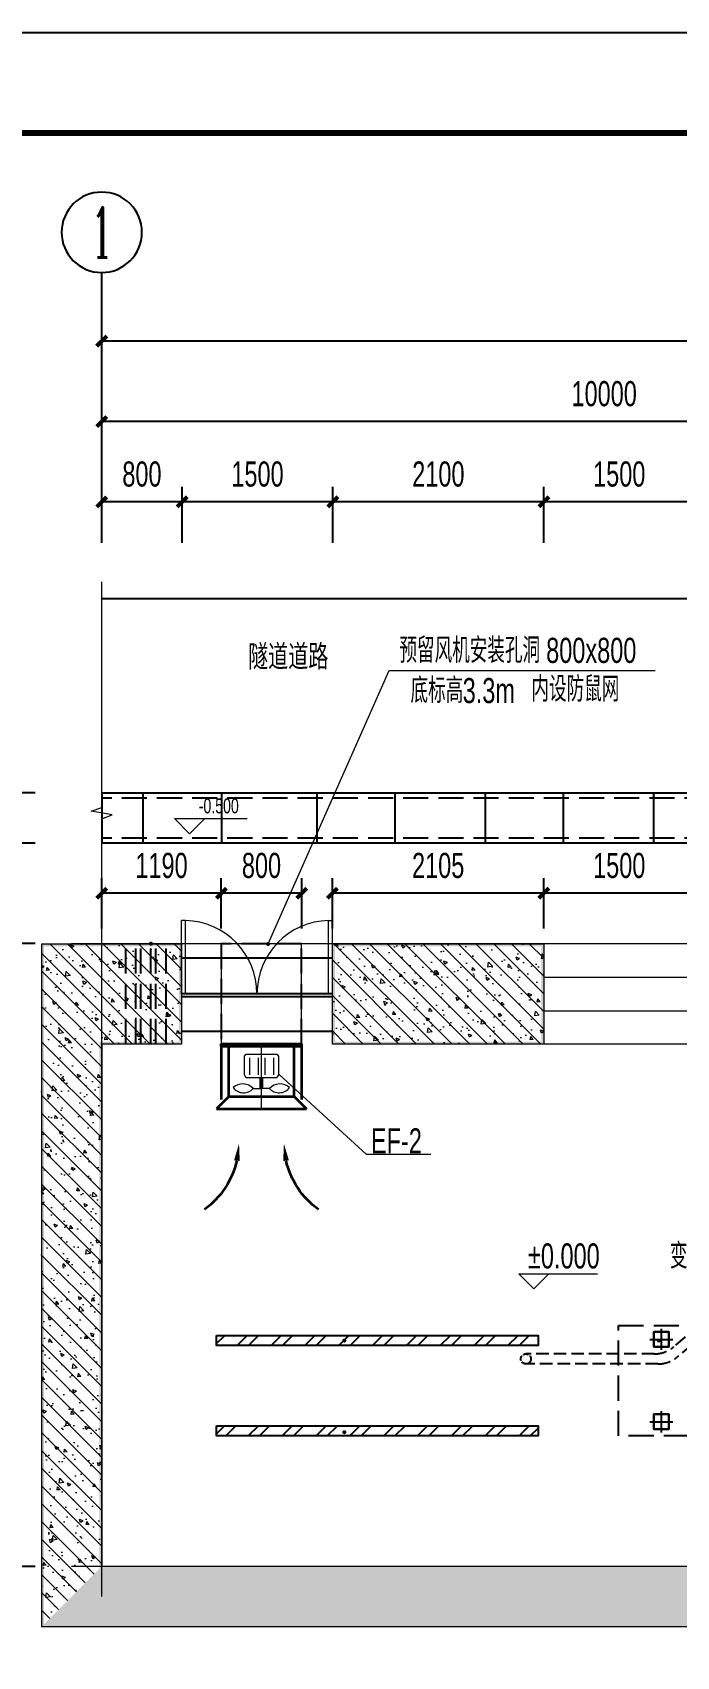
# Model space of a CAD drawing. Extents: x 141823 to 183823, y -39186 to 56515.
# Drawn here: x 151393 to 157802, y 6027 to 22196 of the extents above; entities that cross this region are included whole.
import ezdxf
from ezdxf.enums import TextEntityAlignment as Align

# ---------------------------------------------------------------- set-up
doc = ezdxf.new("R2010")
doc.units = 0
doc.header["$LTSCALE"] = 1000
doc.header["$MEASUREMENT"] = 0
doc.linetypes.add('CENTER', pattern=[50.8, 31.75, -6.35, 6.35, -6.35])
doc.linetypes.add('DASH', pattern=[0.35, 0.25, -0.1])
for name, color, linetype, lineweight in [('ACS_KT_SB', 4, 'Continuous', 35), ('ACS_KT_SBZX', 3, 'CENTER', 13), ('DIM_ELEV', 3, 'Continuous', 15), ('DIM_LEAD', 3, 'Continuous', 15), ('DIM_SYMB', 3, 'Continuous', 15), ('DOTE', 1, 'Continuous', 15), ('KT-BZ', 6, 'Continuous', 15), ('PUB_HATCH', 8, 'Continuous', 9), ('PUB_TEXT', 7, 'Continuous', 15), ('PUB_WALL', 9, 'Continuous', 15), ('WALL', 4, 'Continuous', 13), ('WINDOW', 4, 'Continuous', 13)]:
    doc.layers.add(name, color=color, linetype=linetype, lineweight=lineweight)
for name, color, linetype in [('AXIS', 3, 'Continuous'), ('AXIS_TEXT', 7, 'Continuous'), ('HIDE_B', 7, 'Continuous'), ('QQ', 8, 'Continuous'), ('图框', 7, 'Continuous'), ('建筑', 2, 'Continuous')]:
    doc.layers.add(name, color=color, linetype=linetype)
doc.styles.add('_TCH_AXIS', font='COMPLEX', dxfattribs={"bigfont": 'GBCBIG'})
doc.styles.add('_TCH_DIM', font='hztxt_e.shx', dxfattribs={"width": 0.7, "bigfont": 'hztxt.shx'})
doc.styles.add('COMPLEX', font='COMPLEX')
doc.styles.add('DIM_FONT', font='hztxt_e.shx', dxfattribs={"width": 0.7, "bigfont": 'hztxt.shx'})
doc.styles.add('HZTXT', font='hztxt_e.shx', dxfattribs={"width": 0.8, "bigfont": 'hztxt.shx'})
doc.dimstyles.new('DIMN50', dxfattribs={"dimtxt": 250, "dimasz": 100, "dimexe": 150, "dimexo": 150, "dimgap": 150, "dimtad": 1, "dimdec": 0, "dimzin": 0, "dimdsep": 46, "dimtxsty": 'DIM_FONT', "dimblk": 'ARCHTICK', "dimcen": 0.09, "dimclrt": 7, "dimazin": 2, "dimtfac": 1, "dimtdec": 0, "dimtix": 1, "dimtmove": 2, "dimatfit": 3, "dimldrblk": 'ARCHTICK', "dimfxl": 0, "dimtolj": 1, "dimtzin": 0, "dimarcsym": 0})
pattern_1 = [(135, (272165.74, 29700), (88.38835, 88.38835), []), (130, (272165.74, 29700), (-358.6301, -31.3761), [37.5, -412.5]), (185, (272165.74, 29700), (69.3757, 376.0961), [30, -330]), (79.5486, (272135.86, 29697.4), (-289.2547, 344.7198), [31.8701, -350.5711]), (133.8158, (272165.74, 29800), (-533.6205, -82.7595), [56.25, -618.75]), (83.3644, (272121.27, 29793.1), (-467.3314, 487.059), [47.8051, -525.8565]), (188.8158, (272165.74, 29800), (-467.331, 487.0593), [45, -495]), (159, (272115.74, 29775), (-298.4535, -201.30945), [37.5, -412.5]), (214, (272115.74, 29775), (-121.6577, 362.575), [30, -330]), (108.5486, (272090.87, 29758.22), (-420.1113, 161.2652), [31.8701, -350.5711]), (142.5, (272165.74, 29700), (-6.07993, 166.44693), [0, -326, 0, -335, 0, -331.25]), (172.5, (272165.74, 29700), (-131.53477, 197.20586), [0, -191, 0, -318.5, 0, -126.25]), (212.5, (272277.24, 29700), (-266.91122, -11.27744), [0, -125, 0, -390, 0, -517.5]), (222.5, (272327.24, 29700), (-291.5931, 50.0525), [0, -162.5, 0, -259, 0, -367.5])]

# ---------------------------------------------------------------- blocks, each defined once
blk = doc.blocks.new('_ArchTick')
at = {"color": 0, "linetype": 'ByBlock', "const_width": 0.4}
blk.add_lwpolyline([(-0.5, -0.5), (0.5, 0.5)], dxfattribs=at)
blk = doc.blocks.new('*D69')
at = {"layer": 'AXIS', "color": 0, "lineweight": -2}
for p, q in [((152082, 17116), (152082, 17673)), ((152882, 17116), (152882, 17673)), ((152882, 17523), (152082, 17523))]:
    blk.add_line(p, q, dxfattribs=at)
at = {"layer": 'Defpoints', "color": 0}
for p in [(152082, 17523), (152082, 16966), (152882, 16966)]:
    blk.add_point(p, dxfattribs=at)
at = {"layer": 'AXIS', "color": 0, "lineweight": -2, "xscale": 100, "yscale": 100, "zscale": 100, "rotation": 180}
blk.add_blockref('_ArchTick', (152082, 17523), dxfattribs=at)
at = {"layer": 'AXIS', "color": 0, "lineweight": -2, "xscale": 100, "yscale": 100, "zscale": 100}
blk.add_blockref('_ArchTick', (152882, 17523), dxfattribs=at)
at = {"layer": 'AXIS', "color": 7, "insert": (152482, 17798), "char_height": 250, "attachment_point": 5, "style": 'DIM_FONT'}
blk.add_mtext('\\A1;800', dxfattribs=at)
blk = doc.blocks.new('*D70')
at = {"layer": 'AXIS', "color": 0, "lineweight": -2}
for p, q in [((152882, 17116), (152882, 17673)), ((154382, 17116), (154382, 17673)), ((154382, 17523), (152882, 17523))]:
    blk.add_line(p, q, dxfattribs=at)
at = {"layer": 'Defpoints', "color": 0}
for p in [(152882, 17523), (152882, 16966), (154382, 16966)]:
    blk.add_point(p, dxfattribs=at)
at = {"layer": 'AXIS', "color": 0, "lineweight": -2, "xscale": 100, "yscale": 100, "zscale": 100, "rotation": 180}
blk.add_blockref('_ArchTick', (152882, 17523), dxfattribs=at)
at = {"layer": 'AXIS', "color": 0, "lineweight": -2, "xscale": 100, "yscale": 100, "zscale": 100}
blk.add_blockref('_ArchTick', (154382, 17523), dxfattribs=at)
at = {"layer": 'AXIS', "color": 7, "insert": (153632, 17798), "char_height": 250, "attachment_point": 5, "style": 'DIM_FONT'}
blk.add_mtext('\\A1;1500', dxfattribs=at)
blk = doc.blocks.new('*D71')
at = {"layer": 'AXIS', "color": 0, "lineweight": -2}
for p, q in [((154382, 17116), (154382, 17673)), ((156482, 17116), (156482, 17673)), ((156482, 17523), (154382, 17523))]:
    blk.add_line(p, q, dxfattribs=at)
at = {"layer": 'Defpoints', "color": 0}
for p in [(154382, 17523), (154382, 16966), (156482, 16966)]:
    blk.add_point(p, dxfattribs=at)
at = {"layer": 'AXIS', "color": 0, "lineweight": -2, "xscale": 100, "yscale": 100, "zscale": 100, "rotation": 180}
blk.add_blockref('_ArchTick', (154382, 17523), dxfattribs=at)
at = {"layer": 'AXIS', "color": 0, "lineweight": -2, "xscale": 100, "yscale": 100, "zscale": 100}
blk.add_blockref('_ArchTick', (156482, 17523), dxfattribs=at)
at = {"layer": 'AXIS', "color": 7, "insert": (155432, 17798), "char_height": 250, "attachment_point": 5, "style": 'DIM_FONT'}
blk.add_mtext('\\A1;2100', dxfattribs=at)
blk = doc.blocks.new('*D72')
at = {"layer": 'AXIS', "color": 0, "lineweight": -2}
for p, q in [((156482, 17116), (156482, 17673)), ((157982, 17116), (157982, 17673)), ((157982, 17523), (156482, 17523))]:
    blk.add_line(p, q, dxfattribs=at)
at = {"layer": 'Defpoints', "color": 0}
for p in [(156482, 17523), (156482, 16966), (157982, 16966)]:
    blk.add_point(p, dxfattribs=at)
at = {"layer": 'AXIS', "color": 0, "lineweight": -2, "xscale": 100, "yscale": 100, "zscale": 100, "rotation": 180}
blk.add_blockref('_ArchTick', (156482, 17523), dxfattribs=at)
at = {"layer": 'AXIS', "color": 0, "lineweight": -2, "xscale": 100, "yscale": 100, "zscale": 100}
blk.add_blockref('_ArchTick', (157982, 17523), dxfattribs=at)
at = {"layer": 'AXIS', "color": 7, "insert": (157232, 17798), "char_height": 250, "attachment_point": 5, "style": 'DIM_FONT'}
blk.add_mtext('\\A1;1500', dxfattribs=at)
blk = doc.blocks.new('*D90')
at = {"layer": 'AXIS', "color": 0, "lineweight": -2}
for p, q in [((151419, 13124), (150673, 13124)), ((150823, 6924), (150823, 13124)), ((151419, 6924), (150673, 6924))]:
    blk.add_line(p, q, dxfattribs=at)
at = {"layer": 'Defpoints', "color": 0}
for p in [(150823, 13124), (151569, 13124), (151569, 6924)]:
    blk.add_point(p, dxfattribs=at)
at = {"layer": 'AXIS', "color": 0, "lineweight": -2, "xscale": 100, "yscale": 100, "zscale": 100}
for p, rotation in [((150823, 13124), 90), ((150823, 6924), 270)]:
    blk.add_blockref('_ArchTick', p, dxfattribs=dict(at, rotation=rotation))
at = {"layer": 'AXIS', "color": 7, "insert": (150548, 10024), "char_height": 250, "attachment_point": 5, "rotation": 90, "style": 'DIM_FONT'}
blk.add_mtext('\\A1;6200', dxfattribs=at)
blk = doc.blocks.new('*D91')
at = {"layer": 'AXIS', "color": 0, "lineweight": -2}
for p, q in [((151419, 14124), (150673, 14124)), ((150823, 13124), (150823, 14124)), ((151419, 13124), (150673, 13124))]:
    blk.add_line(p, q, dxfattribs=at)
at = {"layer": 'Defpoints', "color": 0}
for p in [(150823, 14124), (151569, 14124), (151569, 13124)]:
    blk.add_point(p, dxfattribs=at)
at = {"layer": 'AXIS', "color": 0, "lineweight": -2, "xscale": 100, "yscale": 100, "zscale": 100}
for p, rotation in [((150823, 14124), 90), ((150823, 13124), 270)]:
    blk.add_blockref('_ArchTick', p, dxfattribs=dict(at, rotation=rotation))
at = {"layer": 'AXIS', "color": 7, "insert": (150548, 13624), "char_height": 250, "attachment_point": 5, "rotation": 90, "style": 'DIM_FONT'}
blk.add_mtext('\\A1;1000', dxfattribs=at)
blk = doc.blocks.new('*D92')
at = {"layer": 'AXIS', "color": 0, "lineweight": -2}
for p, q in [((150823, 14624), (150823, 14724)), ((151419, 14624), (150673, 14624)), ((150823, 14124), (150823, 14624)), ((151419, 14124), (150673, 14124)), ((150823, 14124), (150823, 14024))]:
    blk.add_line(p, q, dxfattribs=at)
at = {"layer": 'Defpoints', "color": 0}
for p in [(150823, 14624), (151569, 14624), (151569, 14124)]:
    blk.add_point(p, dxfattribs=at)
at = {"layer": 'AXIS', "color": 0, "lineweight": -2, "xscale": 100, "yscale": 100, "zscale": 100}
for p, rotation in [((150823, 14624), 270), ((150823, 14124), 90)]:
    blk.add_blockref('_ArchTick', p, dxfattribs=dict(at, rotation=rotation))
at = {"layer": 'AXIS', "color": 7, "insert": (150548, 14374), "char_height": 250, "attachment_point": 5, "rotation": 90, "style": 'DIM_FONT'}
blk.add_mtext('\\A1;500', dxfattribs=at)
blk = doc.blocks.new('*D94')
at = {"layer": 'AXIS', "color": 0, "lineweight": -2}
for p, q in [((152082, 17916), (152082, 18473)), ((162082, 17916), (162082, 18473)), ((162082, 18323), (152082, 18323))]:
    blk.add_line(p, q, dxfattribs=at)
at = {"layer": 'Defpoints', "color": 0}
for p in [(152082, 18323), (152082, 17766), (162082, 17766)]:
    blk.add_point(p, dxfattribs=at)
at = {"layer": 'AXIS', "color": 0, "lineweight": -2, "xscale": 100, "yscale": 100, "zscale": 100, "rotation": 180}
blk.add_blockref('_ArchTick', (152082, 18323), dxfattribs=at)
at = {"layer": 'AXIS', "color": 0, "lineweight": -2, "xscale": 100, "yscale": 100, "zscale": 100}
blk.add_blockref('_ArchTick', (162082, 18323), dxfattribs=at)
at = {"layer": 'AXIS', "color": 7, "insert": (157082, 18598), "char_height": 250, "attachment_point": 5, "style": 'DIM_FONT'}
blk.add_mtext('\\A1;10000', dxfattribs=at)
blk = doc.blocks.new('*D97')
at = {"layer": 'AXIS', "color": 0, "lineweight": -2}
for p, q in [((152082, 18466), (152082, 19273)), ((173982, 18466), (173982, 19273)), ((173982, 19123), (152082, 19123))]:
    blk.add_line(p, q, dxfattribs=at)
at = {"layer": 'Defpoints', "color": 0}
for p in [(152082, 19123), (152082, 18316), (173982, 18316)]:
    blk.add_point(p, dxfattribs=at)
at = {"layer": 'AXIS', "color": 0, "lineweight": -2, "xscale": 100, "yscale": 100, "zscale": 100, "rotation": 180}
blk.add_blockref('_ArchTick', (152082, 19123), dxfattribs=at)
at = {"layer": 'AXIS', "color": 0, "lineweight": -2, "xscale": 100, "yscale": 100, "zscale": 100}
blk.add_blockref('_ArchTick', (173982, 19123), dxfattribs=at)
at = {"layer": 'AXIS', "color": 7, "insert": (163032, 19398), "char_height": 250, "attachment_point": 5, "style": 'DIM_FONT'}
blk.add_mtext('\\A1;21900', dxfattribs=at)
blk = doc.blocks.new('$DorLib2D$00000002')
for p, q in [((-0.5, 0), (-0.5, 0.4875)), ((-0.475, 0.4875), (-0.5, 0.4875)), ((-0.475, 0), (-0.475, 0.4875)), ((0.475, 0), (0.475, 0.4875)), ((0.475, 0.4875), (0.5, 0.4875)), ((0.5, 0), (0.5, 0.4875)), ((-0.5, 0), (-0.475, 0)), ((0.5, 0), (0.475, 0))]:
    blk.add_line(p, q)
at = {"lineweight": 13}
for centre, start, end in [((-0.4875, 0), 0, 88.53072), ((0.4875, 0), 91.46928, 180)]:
    blk.add_arc(centre, 0.4875, start, end, dxfattribs=at)
blk = doc.blocks.new('$TCHSYS$WIN2D')
for p, q in [((-0.5, 0.5), (0.5, 0.5)), ((-0.5, 0.5), (-0.5, -0.5)), ((0.5, 0.5), (0.5, -0.5)), ((0.5, 0.167), (-0.5, 0.167)), ((0.5, -0.167), (-0.5, -0.167)), ((-0.5, -0.5), (0.5, -0.5))]:
    blk.add_line(p, q)
blk = doc.blocks.new('ZlFj_FengXiangL_PingMian')
at = {"color": 3}
blk.add_arc((-360, -7.9), 360.1, 13.07787, 54.16114, dxfattribs=at)
at = {"color": 5}
blk.add_solid([(3, 75.1), (-21.5, 72.1), (0, 0)], dxfattribs=at)
blk = doc.blocks.new('ZlFj_FengXiangR_PingMian')
at = {"color": 3}
blk.add_arc((360, -7.9), 360.1, 125.83886, 166.92213, dxfattribs=at)
at = {"color": 5}
blk.add_solid([(-3, 75.1), (21.5, 72.1), (0, 0)], dxfattribs=at)
blk = doc.blocks.new('*X12')
at = {"color": 0}
for p, q in [((2102.234, 4417.291), (2098.537, 4420.987)), ((2102.234, 4410.22), (2092.234, 4420.22)), ((2102.234, 4403.149), (2092.234, 4413.149)), ((2102.234, 4396.078), (2092.234, 4406.078)), ((2102.234, 4389.007), (2092.234, 4399.007)), ((2101.124, 4383.045), (2092.234, 4391.936)), ((2094.053, 4383.045), (2092.234, 4384.865))]:
    blk.add_line(p, q, dxfattribs=at)
blk = doc.blocks.new('ZlFj_fl1_pingmian')
at = {"color": 3}
for p, q in [((-0.501, 0), (-0.501, -10)), ((-0.501, 0), (0.501, 0)), ((-0.374, -10), (-0.374, 0)), ((0.374, -10), (0.374, 0)), ((0.501, -10), (0.501, 0)), ((-0.501, -10), (0.374, -10)), ((0.374, -10), (0.501, -10))]:
    blk.add_line(p, q, dxfattribs=at)
at = {"color": 3, "extrusion": (0, 0, -1), "yscale": 0.003337338139100254, "zscale": -1, "rotation": 90}
blk.add_blockref('*X12', (15.128, -2102.234), dxfattribs=at)
at = {"color": 3, "yscale": 0.003337338139100254, "rotation": 90}
blk.add_blockref('*X12', (15.128, -2102.234), dxfattribs=at)
blk = doc.blocks.new('PQS')
at = {"color": 3}
for p, q in [((161954.3, -48859.3), (161947.5, -48868.6)), ((161947.5, -48868.6), (161947.5, -48949.3)), ((162086.1, -48860.3), (161954.3, -48859.3)), ((161968.3, -48875.8), (161968.3, -48948.4)), ((162006.5, -48875), (162006.5, -48948.4)), ((162034, -48875), (162034, -48948.4)), ((162072.2, -48875.8), (162072.2, -48948.4)), ((162093.2, -48868.6), (162086.1, -48860.3)), ((162093.2, -48949.3), (162093.2, -48868.6)), ((161947.5, -48949.3), (161955, -48961.3)), ((161955, -48961.3), (162086.6, -48961.3)), ((162016.2, -48961.3), (162016.2, -49008.3)), ((162025.9, -49008.3), (162025.9, -48961.3)), ((162086.6, -48961.3), (162093.2, -48949.3)), ((161986.3, -49008.3), (162016.2, -49008.3)), ((162016.2, -49008.3), (162025.9, -49008.3)), ((162055.8, -49008.3), (162025.9, -49008.3))]:
    blk.add_line(p, q, dxfattribs=at)
at = {"color": 3, "extrusion": (0, 0, -1)}
for centre, major_axis, start_param, end_param in [((161941.1, -49041.6), (57.9, 0), 3.919074, 5.607775), ((161944.7, -48977.2), (53.6, 0), 0.681915, 2.561749), ((162101, -49041.6), (57.9, 0), 3.817003, 5.505704), ((162097.4, -48977.2), (53.6, 0), 0.579844, 2.459678)]:
    blk.add_ellipse(centre, major_axis=major_axis, ratio=0.921361, start_param=start_param, end_param=end_param, dxfattribs=at)
at = {"layer": 'ACS_KT_SB'}
for p, q in [((161847.2, -48815.7), (161847.2, -49055.7)), ((161879.9, -49042.7), (161879.9, -48825.7)), ((162160.9, -48825.7), (161879.9, -48825.7)), ((162160.9, -49042.7), (162160.9, -48825.7)), ((162193.6, -48815.7), (162193.6, -49055.7)), ((161879.9, -49042.7), (161826.9, -49095.7)), ((162160.9, -49042.7), (161879.9, -49042.7)), ((162160.9, -49042.7), (162213.9, -49095.7)), ((162213.9, -49095.7), (161826.9, -49095.7))]:
    blk.add_line(p, q, dxfattribs=at)
at = {"layer": 'ACS_KT_SBZX'}
blk.add_line((162020.4, -49095.7), (162020.4, -48815.7), dxfattribs=at)
at = {"layer": 'ACS_KT_SB', "xscale": 346, "rotation": 180.0000000016676}
blk.add_blockref('ZlFj_fl1_pingmian', (162020.4, -48825.7), dxfattribs=at)
at = {"layer": 'ACS_KT_SB', "rotation": 180}
for name, p in [('ZlFj_FengXiangR_PingMian', (161923.6, -49245.7)), ('ZlFj_FengXiangL_PingMian', (162117.1, -49245.7))]:
    blk.add_blockref(name, p, dxfattribs=at)
blk = doc.blocks.new('_AXISO')
blk.add_circle((0, 0), 0.5)
at = {"layer": 'AXIS_TEXT', "style": 'COMPLEX', "width": 1.041667}
blk.add_attdef('A', text='', height=0.56, dxfattribs=at).set_placement((-0.25, -0.28), (0.25, -0.28), align=Align.FIT)
blk = doc.blocks.new('*D123')
at = {"layer": 'Defpoints', "color": 0}
for p in [(156482, 13626), (156482, 13124), (157982, 13124)]:
    blk.add_point(p, dxfattribs=at)
at = {"layer": 'KT-BZ', "color": 0, "lineweight": -2}
for p, q in [((156482, 13274), (156482, 13776)), ((157982, 13274), (157982, 13776)), ((157982, 13626), (156482, 13626))]:
    blk.add_line(p, q, dxfattribs=at)
at = {"layer": 'KT-BZ', "color": 0, "lineweight": -2, "xscale": 100, "yscale": 100, "zscale": 100, "rotation": 180}
blk.add_blockref('_ArchTick', (156482, 13626), dxfattribs=at)
at = {"layer": 'KT-BZ', "color": 0, "lineweight": -2, "xscale": 100, "yscale": 100, "zscale": 100}
blk.add_blockref('_ArchTick', (157982, 13626), dxfattribs=at)
at = {"layer": 'KT-BZ', "color": 7, "insert": (157232, 13901), "char_height": 250, "attachment_point": 5, "style": 'DIM_FONT'}
blk.add_mtext('\\A1;1500', dxfattribs=at)
blk = doc.blocks.new('*D124')
at = {"layer": 'Defpoints', "color": 0}
for p in [(154377, 13626), (154377, 13124), (156482, 13124)]:
    blk.add_point(p, dxfattribs=at)
at = {"layer": 'KT-BZ', "color": 0, "lineweight": -2}
for p, q in [((154377, 13274), (154377, 13776)), ((156482, 13274), (156482, 13776)), ((156482, 13626), (154377, 13626))]:
    blk.add_line(p, q, dxfattribs=at)
at = {"layer": 'KT-BZ', "color": 0, "lineweight": -2, "xscale": 100, "yscale": 100, "zscale": 100, "rotation": 180}
blk.add_blockref('_ArchTick', (154377, 13626), dxfattribs=at)
at = {"layer": 'KT-BZ', "color": 0, "lineweight": -2, "xscale": 100, "yscale": 100, "zscale": 100}
blk.add_blockref('_ArchTick', (156482, 13626), dxfattribs=at)
at = {"layer": 'KT-BZ', "color": 7, "insert": (155430, 13901), "char_height": 250, "attachment_point": 5, "style": 'DIM_FONT'}
blk.add_mtext('\\A1;2105', dxfattribs=at)
blk = doc.blocks.new('*D125')
at = {"layer": 'Defpoints', "color": 0}
for p in [(153272, 13626), (153272, 13124), (154072, 13124)]:
    blk.add_point(p, dxfattribs=at)
at = {"layer": 'KT-BZ', "color": 0, "lineweight": -2}
for p, q in [((153272, 13274), (153272, 13776)), ((154072, 13274), (154072, 13776)), ((154072, 13626), (153272, 13626))]:
    blk.add_line(p, q, dxfattribs=at)
at = {"layer": 'KT-BZ', "color": 0, "lineweight": -2, "xscale": 100, "yscale": 100, "zscale": 100, "rotation": 180}
blk.add_blockref('_ArchTick', (153272, 13626), dxfattribs=at)
at = {"layer": 'KT-BZ', "color": 0, "lineweight": -2, "xscale": 100, "yscale": 100, "zscale": 100}
blk.add_blockref('_ArchTick', (154072, 13626), dxfattribs=at)
at = {"layer": 'KT-BZ', "color": 7, "insert": (153672, 13901), "char_height": 250, "attachment_point": 5, "style": 'DIM_FONT'}
blk.add_mtext('\\A1;800', dxfattribs=at)
blk = doc.blocks.new('*D126')
at = {"layer": 'Defpoints', "color": 0}
for p in [(152082, 13626), (152082, 13124), (153272, 13124)]:
    blk.add_point(p, dxfattribs=at)
at = {"layer": 'KT-BZ', "color": 0, "lineweight": -2}
for p, q in [((152082, 13274), (152082, 13776)), ((153272, 13274), (153272, 13776)), ((153272, 13626), (152082, 13626))]:
    blk.add_line(p, q, dxfattribs=at)
at = {"layer": 'KT-BZ', "color": 0, "lineweight": -2, "xscale": 100, "yscale": 100, "zscale": 100, "rotation": 180}
blk.add_blockref('_ArchTick', (152082, 13626), dxfattribs=at)
at = {"layer": 'KT-BZ', "color": 0, "lineweight": -2, "xscale": 100, "yscale": 100, "zscale": 100}
blk.add_blockref('_ArchTick', (153272, 13626), dxfattribs=at)
at = {"layer": 'KT-BZ', "color": 7, "insert": (152677, 13901), "char_height": 250, "attachment_point": 5, "style": 'DIM_FONT'}
blk.add_mtext('\\A1;1190', dxfattribs=at)

msp = doc.modelspace()

# ---------------------------------------------------------------- hatches: boundary and pattern name
h = msp.add_hatch()
h.set_pattern_fill('ANSI32', color=256, scale=50, style=0)
h.set_pattern_definition([(45, (-14813.3, -47989.5), (-168.3798, 168.3798), []), (45, (-14701.04, -47989.5), (-168.3798, 168.3798), [])])
h.paths.add_polyline_path([(156424.8, 9223.7), (153224.8, 9223.7), (153224.8, 9123.7), (156424.8, 9123.7)])
h.paths.add_polyline_path([(156424.8, 8323.7), (153224.8, 8323.7), (153224.8, 8223.7), (156424.8, 8223.7)])
at = {"layer": 'PUB_HATCH'}
h = msp.add_hatch(dxfattribs=at)
h.set_pattern_fill('钢筋混凝土', color=256, scale=50, style=0)
h.set_pattern_definition(pattern_1)
h.paths.add_polyline_path([(151506.8, 13098.7), (152056.8, 12148.7), (152081.8, 12123.7), (152081.8, 6923.7), (151481.8, 6323.7), (151481.8, 13123.7)])
h = msp.add_hatch(dxfattribs=at)
h.set_pattern_fill('钢筋混凝土', color=256, scale=50, style=0)
h.set_pattern_definition(pattern_1)
h.paths.add_polyline_path([(151506.8, 13098.7), (151481.8, 13123.7), (152876.9, 13123.7), (152876.9, 12123.7), (152081.8, 12123.7), (152056.8, 12148.7)])
h = msp.add_hatch(dxfattribs=at)
h.set_pattern_fill('钢筋混凝土', color=256, scale=50, style=0)
h.set_pattern_definition(pattern_1)
h.paths.add_polyline_path([(156482.3, 12123.7), (154376.9, 12123.7), (154376.9, 13123.7), (156482.3, 13123.7)])
h = msp.add_hatch(dxfattribs=at)
h.set_pattern_fill('钢筋混凝土', color=256, scale=50, style=0)
h.set_pattern_definition(pattern_1)
h.paths.add_polyline_path([(162081.8, 6923.7), (162081.8, 6323.7), (151481.8, 6323.7), (152081.8, 6923.7)])
at = {"layer": 'PUB_WALL'}
for points in [[(151481.8, 13123.7), (151481.8, 6323.7), (151506.8, 6348.7), (151506.8, 13098.7)], [(151481.8, 13123.7), (152876.9, 13123.7), (152851.9, 13098.7), (151506.8, 13098.7)], [(152876.9, 13123.7), (152876.9, 12123.7), (152851.9, 12148.7), (152851.9, 13098.7)], [(154376.9, 12123.7), (154376.9, 13123.7), (154401.9, 13098.7), (154401.9, 12148.7)], [(154376.9, 13123.7), (156482.3, 13123.7), (156457.3, 13098.7), (154401.9, 13098.7)], [(156482.3, 13123.7), (156482.3, 12123.7), (156457.3, 12148.7), (156457.3, 13098.7)], [(152081.8, 12123.7), (152081.8, 6923.7), (152056.8, 6898.7), (152056.8, 12148.7)], [(152876.9, 12123.7), (152081.8, 12123.7), (152056.8, 12148.7), (152851.9, 12148.7)], [(156482.3, 12123.7), (154376.9, 12123.7), (154401.9, 12148.7), (156457.3, 12148.7)], [(162081.8, 6923.7), (152081.8, 6923.7), (152056.8, 6898.7), (162081.8, 6898.7)], [(162081.8, 6323.7), (151481.8, 6323.7), (151506.8, 6348.7), (162081.8, 6348.7)]]:
    msp.add_hatch(color=256, dxfattribs=at).paths.add_polyline_path(points)

# ---------------------------------------------------------------- linework, layer by layer
at = {"linetype": 'DASH'}
for p, q in [((152321.8, 12125.5), (152321.9, 13125.5)), ((152421.8, 12125.5), (152421.9, 13125.5)), ((152471.8, 12125.5), (152471.9, 13125.5)), ((152571.8, 12125.5), (152571.9, 13125.5)), ((152621.8, 12125.5), (152621.9, 13125.5)), ((152721.8, 12125.5), (152721.9, 13125.5)), ((157649.8, 9289.2), (157649.8, 9078.4)), ((157535.8, 9183.7), (157763.9, 9183.7)), ((157649.8, 8469.2), (157649.8, 8258.4)), ((157535.8, 8363.7), (157763.9, 8363.7))]:
    msp.add_line(p, q, dxfattribs=at)
for p, q in [((154381.9, 12978.6), (152881.9, 12978.6)), ((154376.9, 12623.7), (152876.9, 12623.7)), ((154376.9, 12593.7), (152876.9, 12593.7)), ((154381.9, 12248.6), (152881.9, 12248.6))]:
    msp.add_line(p, q)
for points in [[(154071.6, 13123.7), (153271.6, 13123.7), (153271.6, 12125.3), (154071.6, 12125.3)], [(157224.8, 9323.7), (158624.8, 9323.7), (158624.8, 8223.7), (157224.8, 8223.7)]]:
    msp.add_lwpolyline(points, close=True, dxfattribs=at)
for points in [[(153224.8, 9223.7), (156424.8, 9223.7), (156424.8, 9123.7), (153224.8, 9123.7)], [(157574.8, 9258.7), (157724.8, 9258.7), (157724.8, 9108.7), (157574.8, 9108.7)], [(157574.8, 8438.7), (157724.8, 8438.7), (157724.8, 8288.7), (157574.8, 8288.7)], [(153224.8, 8323.7), (156424.8, 8323.7), (156424.8, 8223.7), (153224.8, 8223.7)]]:
    msp.add_lwpolyline(points, close=True)
at = {"layer": 'AXIS'}
msp.add_line((152081.8, 17366.4), (152081.8, 19806), dxfattribs=at)
at = {"layer": 'DIM_ELEV'}
for p, q in [((152956.9, 14219), (152806.9, 14369)), ((152806.9, 14369), (153530.4, 14369)), ((152956.9, 14219), (153106.9, 14369)), ((156382.4, 9687.5), (156232.4, 9837.5)), ((156232.4, 9837.5), (157014.9, 9837.5)), ((156382.4, 9687.5), (156532.4, 9837.5))]:
    msp.add_line(p, q, dxfattribs=at)
at = {"layer": 'DIM_LEAD', "const_width": 20}
for points in [[(152575.3, 13114.3, -1), (152568.5, 13133.1, -1)], [(153733.3, 13111.4, -1), (153741.4, 13129.7, -1)], [(154496.2, 9162.9, -1), (154496.2, 9182.9, -1)], [(157625.2, 9162.9, -1), (157625.1, 9182.9, -1)], [(154496.2, 8250.3, -1), (154496.2, 8270.3, -1)]]:
    msp.add_lwpolyline(points, format="xyb", close=True, dxfattribs=at)
at = {"layer": 'DIM_SYMB'}
msp.add_lwpolyline([(152081.8, 12123.7), (152081.8, 14367.9), (152186.8, 14406.2), (151976.8, 14443.2), (152081.8, 14480.4), (152081.8, 16724.7)], dxfattribs=at)
at = {"layer": 'DOTE'}
for p, q in [((152081.8, 6623.7), (152081.8, 13423.7)), ((152081.8, 6623.7), (152081.8, 13423.7)), ((171381.8, 13123.7), (151781.8, 13123.7)), ((174281.8, 6923.7), (151781.8, 6923.7))]:
    msp.add_line(p, q, dxfattribs=at)
at = {"layer": 'HIDE_B', "flags": 128}
msp.add_lwpolyline([(144823.3, -5504.3), (144823.3, -5504.3), (144823.3, -5504.3), (144823.3, 21195.7), (144823.3, 21195.7), (144823.3, 21195.7), (182823.3, 21195.7), (182823.3, 21195.7), (182823.3, 21195.7), (182823.3, 21195.7), (182823.3, 21195.7), (182823.3, 21195.7), (182823.3, -5504.3), (182823.3, -5504.3), (144823.3, -5504.3)], close=True, dxfattribs=at)
at = {"layer": 'KT-BZ'}
for p, q in [((153737.3, 13120.6), (154942.6, 15844)), ((154942.6, 15844), (157588, 15844)), ((154717.9, 11025), (153849.1, 11822.7)), ((155357.4, 11025), (154717.9, 11025))]:
    msp.add_line(p, q, dxfattribs=at)
msp.add_lwpolyline([(154071.6, 13123.7), (153271.6, 13123.7), (153271.6, 12125.3), (154071.6, 12125.3)], close=True, dxfattribs=at)
at = {"layer": 'QQ'}
for p, q in [((171081.8, 16556), (152081.8, 16556)), ((171081.8, 14623.7), (152081.8, 14623.7)), ((152081.8, 14623.7), (152081.8, 14123.7)), ((152491.8, 14623.7), (152491.8, 14123.7)), ((153273.8, 14623.7), (153273.8, 14123.7)), ((154223.8, 14623.7), (154223.8, 14123.7)), ((154998.8, 14623.7), (154998.8, 14123.7)), ((155898.8, 14623.7), (155898.8, 14123.7)), ((155898.8, 14623.7), (155898.8, 14123.7)), ((156673.8, 14623.7), (156673.8, 14123.7)), ((157573.8, 14623.7), (157573.8, 14123.7)), ((171081.8, 14123.7), (152081.8, 14123.7))]:
    msp.add_line(p, q, dxfattribs=at)
at = {"layer": 'QQ', "linetype": 'DASH'}
for p, q in [((171081.8, 14573.7), (152081.8, 14573.7)), ((171081.8, 14173.7), (152081.8, 14173.7))]:
    msp.add_line(p, q, dxfattribs=at)
at = {"layer": 'WALL'}
for p, q in [((151481.8, 13123.7), (151481.8, 6323.7)), ((151481.8, 13123.7), (152876.9, 13123.7)), ((152876.9, 13123.7), (152876.9, 12123.7)), ((154376.9, 12123.7), (154376.9, 13123.7)), ((154376.9, 13123.7), (156482.3, 13123.7)), ((156482.3, 13123.7), (156482.3, 12123.7)), ((152081.8, 12123.7), (152081.8, 6923.7)), ((152876.9, 12123.7), (152081.8, 12123.7)), ((156482.3, 12123.7), (154376.9, 12123.7)), ((162081.8, 6923.7), (152081.8, 6923.7)), ((162081.8, 6323.7), (151481.8, 6323.7))]:
    msp.add_line(p, q, dxfattribs=at)
at = {"layer": '图框', "linetype": 'Continuous'}
msp.add_lwpolyline([(141823.3, 22195.7), (183823.3, 22195.7), (183823.3, -7504.3), (141823.3, -7504.3)], close=True, dxfattribs=at)
at = {"layer": '图框', "linetype": 'Continuous', "const_width": 60}
msp.add_lwpolyline([(182823.3, 21195.7), (144823.3, 21195.7), (144823.3, -6504.3), (182823.3, -6504.3), (182823.3, 21195.7)], dxfattribs=at)
at = {"layer": '建筑', "color": 1}
for points in [[(157574.8, 9108.7), (157724.8, 9108.7), (157724.8, 9258.7), (157574.8, 9258.7)], [(157574.8, 8288.7), (157724.8, 8288.7), (157724.8, 8438.7), (157574.8, 8438.7)]]:
    msp.add_lwpolyline(points, close=True, dxfattribs=at)
at = {"layer": '建筑', "linetype": 'DASH', "ltscale": 0.5}
for points in [[(157888.3, 9208.6), (157775.7, 9111.9, -0.1792342), (157580.3, 9039.5), (156303, 9039.5)], [(157953.5, 9132.7), (157812.7, 9011.9, -0.1792342), (157617.3, 8939.5), (156303, 8939.5)]]:
    msp.add_lwpolyline(points, format="xyb", dxfattribs=at)
at = {"layer": '建筑', "linetype": 'DASH', "ltscale": 0.2}
msp.add_circle((156303, 8989.5), 50, dxfattribs=at)

# ---------------------------------------------------------------- block references
at = {"layer": 'AXIS'}
ref = msp.add_blockref('_AXISO', (152081.8, 20206), dxfattribs=dict(at, xscale=-800, yscale=800, zscale=800))
ref.add_attrib('A', '1', dxfattribs={"layer": 'AXIS_TEXT', "height": 499.7, "style": '_TCH_AXIS'}).set_placement((151974.8, 19956.2), (152188.9, 19956.2), align=Align.FIT)
at = {"layer": 'WALL', "xscale": -2.30769230768783, "yscale": 2.307692307695106, "zscale": 2.307692307695106}
msp.add_blockref('PQS', (527564.8, 124777.1), dxfattribs=at)
at = {"layer": 'WINDOW'}
for name, p, xscale, yscale, zscale in [('$DorLib2D$00000002', (153626.9, 12623.7), 1500, 1500, -1500), ('$TCHSYS$WIN2D', (157232.3, 12623.7), -1500, 1000, 1500)]:
    msp.add_blockref(name, p, dxfattribs=dict(at, xscale=xscale, yscale=yscale, zscale=zscale))

# ---------------------------------------------------------------- texts
at = {"layer": 'KT-BZ', "style": 'HZTXT', "width": 0.7}
for s, rotation, p in [('预留风机安装孔洞', 0.00033, (155044.5, 15919)), ('800x800', 0.00033, (156504.7, 15919)), ('底标高', 0.00033, (155154.6, 15519)), ('3.3m', 0.00033, (155673.8, 15519)), ('内设防鼠网', 359.99967, (156357.8, 15533.7)), ('EF-2', 0.00033, (154761.2, 11035.5))]:
    msp.add_text(s, height=250, rotation=rotation, dxfattribs=at).set_placement(p)
at = {"layer": 'PUB_TEXT', "ltscale": 250, "style": 'HZTXT', "width": 0.8}
msp.add_text('隧道道路', height=250, rotation=0.00033, dxfattribs=at).set_placement((153537.9, 15852.5))
at = {"layer": 'PUB_TEXT', "style": '_TCH_DIM'}
for s, height, width, p in [('-0.500', 148.75, 0.705882, (153047.6, 14421.5)), ('%%P0.000', 250, 0.7, (156323.7, 9890)), ('变电所', 250, 0.7, (157736.1, 9890))]:
    msp.add_text(s, height=height, dxfattribs=dict(at, width=width)).set_placement(p)

# ---------------------------------------------------------------- dimensions: what is measured, and where the dimension line sits
at = {"layer": 'AXIS'}
for p1, p2, distance, picture, middle in [((173981.8, 18316.4), (152081.8, 18316.4), -806.7, '*D97', (163031.8, 19398.2)), ((162081.8, 17766.4), (152081.8, 17766.4), -556.7, '*D94', (157081.8, 18598.2)), ((152881.9, 16966.4), (152081.8, 16966.4), -556.7, '*D69', (152481.8, 17798.2)), ((154381.9, 16966.4), (152881.9, 16966.4), -556.7, '*D70', (153631.9, 17798.2)), ((156482.3, 16966.4), (154381.9, 16966.4), -556.7, '*D71', (155432.1, 17798.2)), ((157982.3, 16966.4), (156482.3, 16966.4), -556.7, '*D72', (157232.3, 17798.2)), ((151569.4, 14123.7), (151569.4, 14623.7), 746.6, '*D92', (150547.8, 14373.7)), ((151569.4, 13123.7), (151569.4, 14123.7), 746.6, '*D91', (150547.8, 13623.7)), ((151569.4, 6923.7), (151569.4, 13123.7), 746.6, '*D90', (150547.8, 10023.7))]:
    dim = msp.add_aligned_dim(p1=p1, p2=p2, distance=distance, dimstyle='DIMN50', dxfattribs=at)
    dim.commit()
    dim.dimension.update_dxf_attribs({"geometry": picture, "text_midpoint": middle})
at = {"layer": 'KT-BZ'}
for base, p1, p2, picture, middle in [((152081.8, 13626), (153271.6, 13123.7), (152081.8, 13123.7), '*D126', (152676.7, 13901)), ((153271.6, 13626), (154071.6, 13123.7), (153271.6, 13123.7), '*D125', (153671.6, 13901)), ((154376.9, 13626), (156482.3, 13123.7), (154376.9, 13123.7), '*D124', (155429.6, 13901)), ((156482.3, 13626), (157982.3, 13123.7), (156482.3, 13123.7), '*D123', (157232.3, 13901))]:
    dim = msp.add_linear_dim(base=base, p1=p1, p2=p2, dimstyle='DIMN50', override={"dimfxl": 250}, dxfattribs=at)
    dim.commit()
    dim.dimension.update_dxf_attribs({"geometry": picture, "text_midpoint": middle})

doc.saveas('drawing.dxf')
